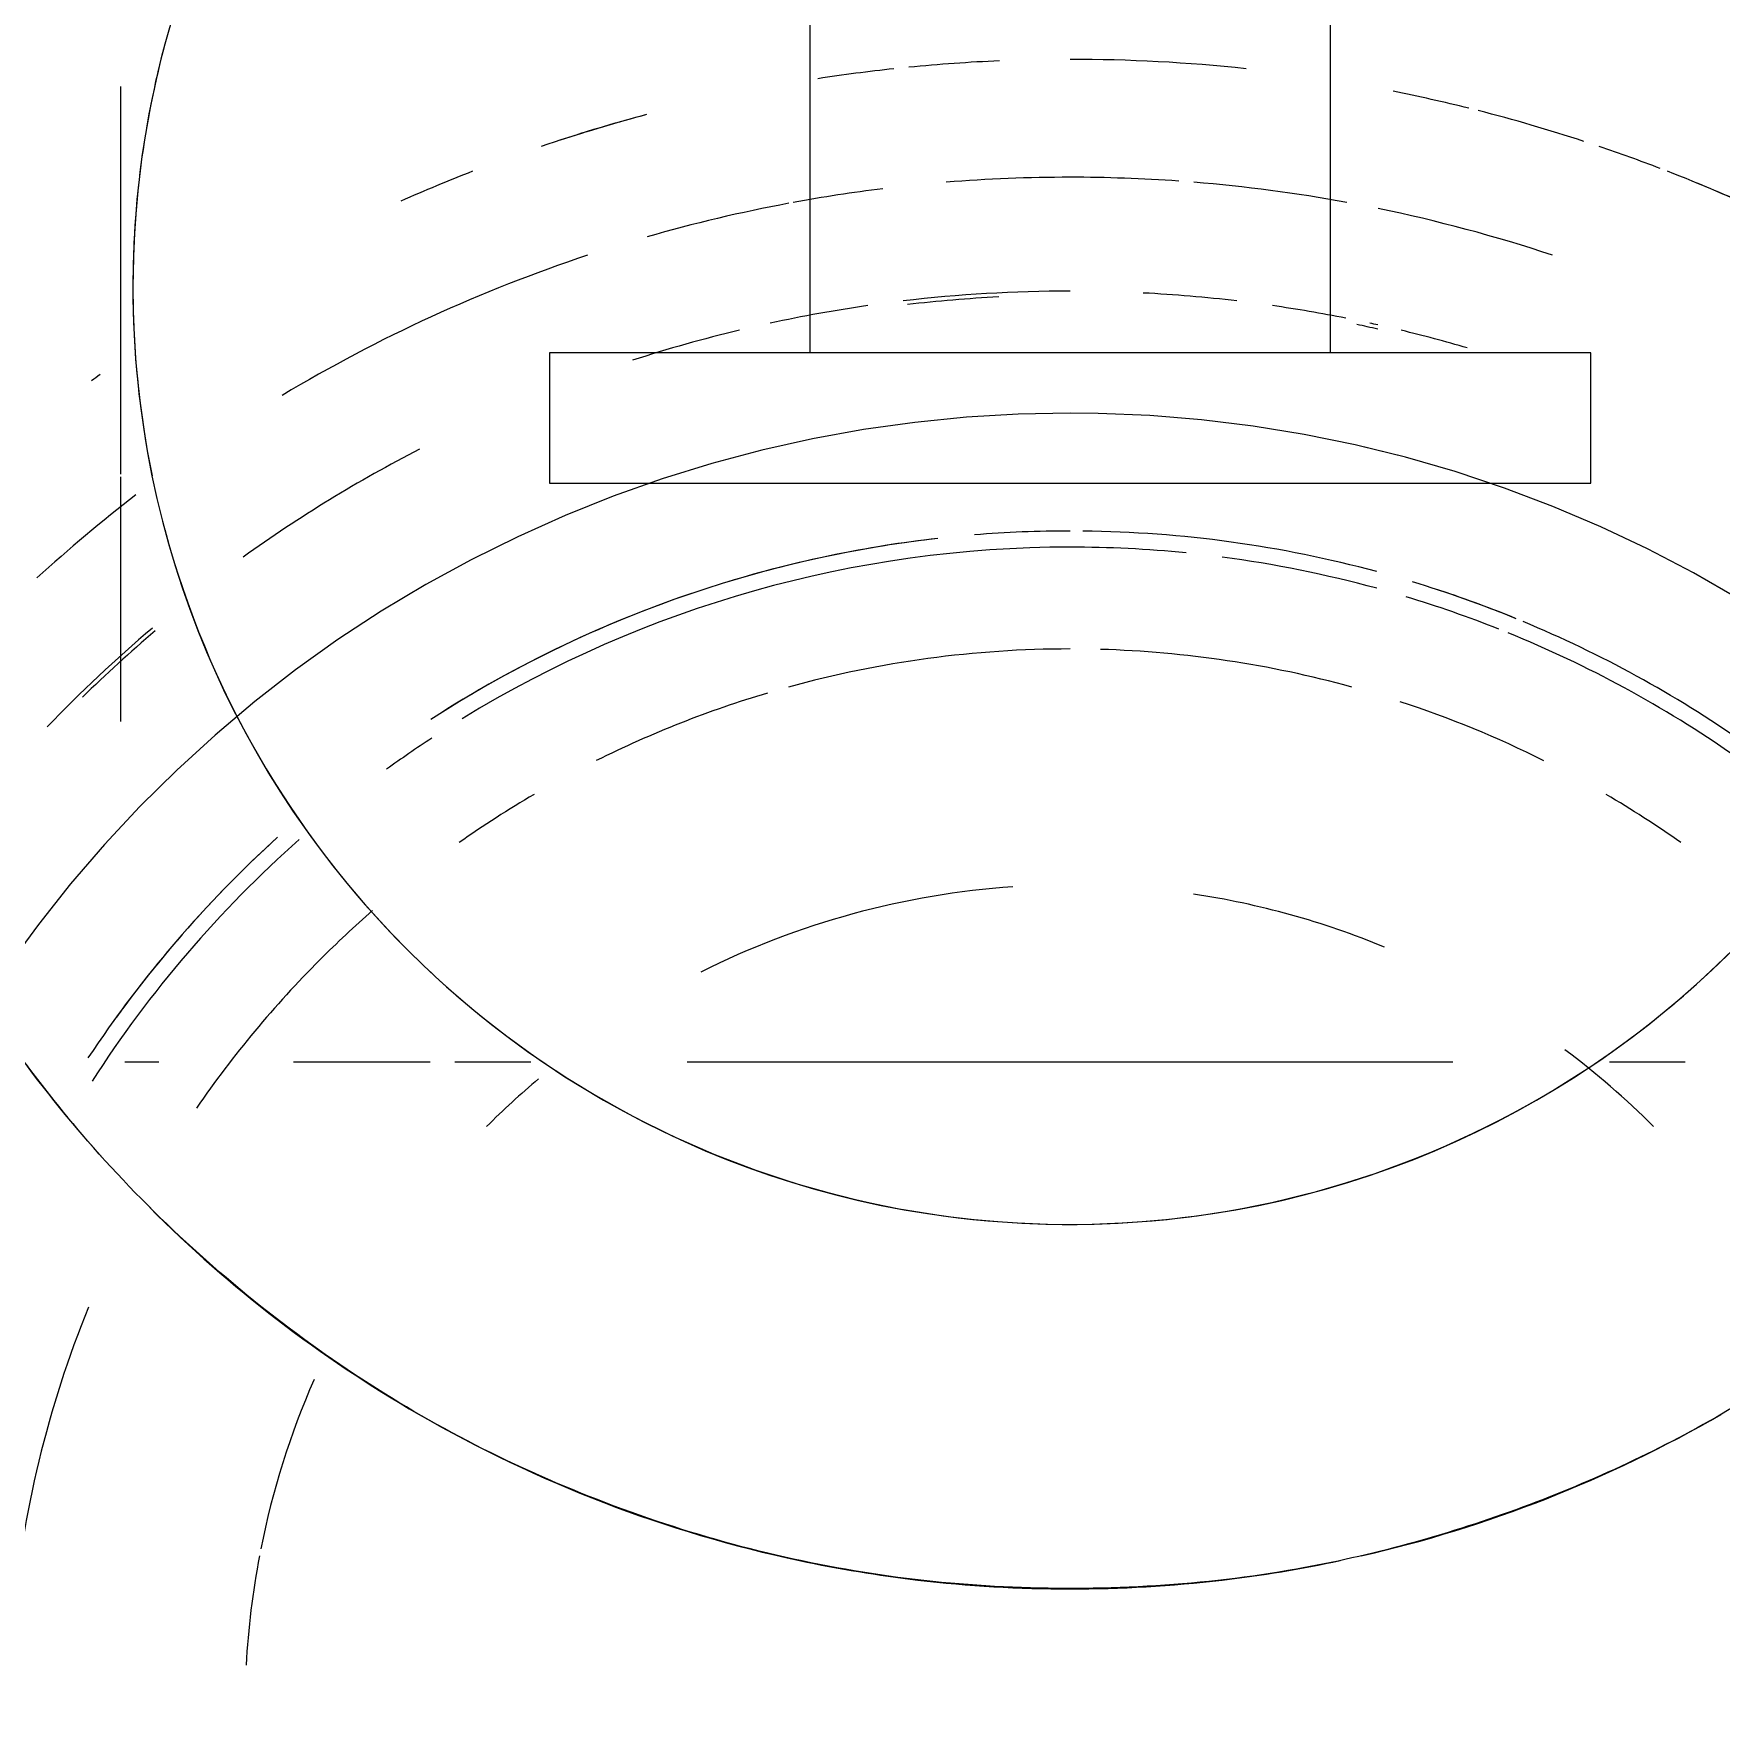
# Model space of a CAD drawing. Header units: millimetres. Extents: x -4000 to 187956, y -58990 to 162485.
# Drawn here: x 157094.24 to 157126.65, y 1748.64 to 1780.69 of the extents above; entities that cross this region are included whole.
import ezdxf

# ---------------------------------------------------------------- set-up
doc = ezdxf.new("R2010")
doc.units = ezdxf.units.MM
doc.layers.add('A-FLOR-PATT', color=8, linetype='Continuous', lineweight=13)
doc.layers.add('P-SANR-FIXT', color=6, linetype='Continuous', lineweight=9)

# ---------------------------------------------------------------- blocks, each defined once
blk = doc.blocks.new('C307 - C307-V816-0_000')
at = {"layer": 'P-SANR-FIXT', "color": 50}
for p, q in [((-11.816, 137.555), (-10.359, 137.555)), ((-11.816, 137.555), (-10.359, 137.555)), ((-7.353, 137.555), (0, 137.555)), ((-6.075, 137.555), (-3.903, 137.555)), ((-3.558, 137.555), (0, 137.555)), ((0, 137.555), (3.558, 137.555)), ((0, 137.555), (7.353, 137.555)), ((3.903, 137.555), (6.98, 137.555)), ((10.359, 137.555), (11.816, 137.555)), ((10.359, 137.555), (11.816, 137.555)), ((12.291, 137.555), (14.914, 137.555)), ((12.291, 137.555), (14.914, 137.555)), ((17.5, 137.555), (18.153, 137.555)), ((19.815, 134.912), (20.403, 135.716)), ((19.815, 134.912), (20.403, 135.716)), ((15.661, 130.634), (16.422, 131.276)), ((18.24, 127.727), (18.24, 131.017)), ((14.874, 130.023), (15.661, 130.634)), ((14.063, 129.444), (14.874, 130.023)), ((14.063, 129.444), (14.874, 130.023)), ((13.23, 128.899), (14.063, 129.444)), ((13.23, 128.899), (14.063, 129.444)), ((12.375, 128.386), (13.23, 128.899)), ((-12.839, 128.659), (-11.975, 128.162)), ((-12.839, 128.659), (-11.975, 128.162)), ((11.501, 127.909), (12.375, 128.386)), ((-11.975, 128.162), (-11.092, 127.701)), ((-11.975, 128.162), (-11.092, 127.701)), ((-11.092, 127.701), (-10.192, 127.275)), ((-11.092, 127.701), (-10.192, 127.275)), ((10.608, 127.467), (11.501, 127.909)), ((10.608, 127.467), (11.501, 127.909)), ((18.24, 126.317), (18.24, 127.727)), ((9.699, 127.06), (10.608, 127.467)), ((9.699, 127.06), (10.608, 127.467)), ((-8.343, 126.533), (-7.398, 126.218)), ((-7.398, 126.218), (-6.441, 125.942)), ((6.883, 126.064), (7.834, 126.359)), ((6.883, 126.064), (7.834, 126.359)), ((18.24, 118.822), (18.24, 126.264)), ((-6.441, 125.942), (-5.576, 125.728)), ((4.948, 125.591), (5.92, 125.808)), ((4.948, 125.591), (5.92, 125.808)), ((5.92, 125.808), (6.883, 126.064)), ((5.92, 125.808), (6.883, 126.064)), ((-5.576, 125.728), (-5.474, 125.703)), ((-5.474, 125.703), (-4.498, 125.504)), ((-4.498, 125.504), (-3.515, 125.344)), ((-4.498, 125.504), (-3.515, 125.344)), ((3.968, 125.412), (4.948, 125.591)), ((-3.515, 125.344), (-2.526, 125.223)), ((-2.526, 125.223), (-1.533, 125.142)), ((-1.533, 125.142), (-0.538, 125.1)), ((-1.533, 125.142), (-0.538, 125.1)), ((0, 125.094), (0.996, 125.114)), ((0, 125.094), (0.996, 125.114)), ((0.996, 125.114), (1.99, 125.174)), ((1.99, 125.174), (2.982, 125.273)), ((2.982, 125.273), (3.968, 125.412)), ((-0.538, 125.1), (0, 125.094)), ((-0.538, 125.1), (0, 125.094))]:
    blk.add_line(p, q, dxfattribs=at)
at = {"layer": 'P-SANR-FIXT', "color": 250}
for p, q in [((-10, 126.437), (-10, 123.937)), ((0, 126.437), (-10, 126.437)), ((10, 126.437), (0, 126.437)), ((10, 123.937), (10, 126.437)), ((-10, 123.937), (0, 123.937)), ((-5, 123.937), (-5, 116.937)), ((0, 123.937), (10, 123.937)), ((5, 116.937), (5, 123.937))]:
    blk.add_line(p, q, dxfattribs=at)
at = {"layer": 'P-SANR-FIXT', "color": 253}
for p, q in [((0, 126.437), (-8.66, 126.437)), ((8.66, 126.437), (0, 126.437)), ((-8.66, 123.937), (-6.243, 123.937)), ((-5, 123.937), (0, 123.937)), ((0, 123.937), (5, 123.937)), ((5.684, 123.937), (8.66, 123.937))]:
    blk.add_line(p, q, dxfattribs=at)
at = {"layer": 'P-SANR-FIXT', "color": 254}
for p, q in [((-5.684, 123.937), (0, 123.937)), ((-5, 123.937), (0, 123.937)), ((0, 123.937), (5, 123.937)), ((0, 123.937), (5.684, 123.937))]:
    blk.add_line(p, q, dxfattribs=at)
at = {"layer": 'P-SANR-FIXT', "color": 50, "flags": 128}
for points in [[(16.422, 131.276), (17.158, 131.947), (17.866, 132.648), (18.546, 133.376), (19.196, 134.131), (19.815, 134.912)], [(18.546, 133.376), (19.196, 134.131), (19.815, 134.912)], [(16.422, 131.276), (17.158, 131.947), (17.866, 132.648), (18.546, 133.376)], [(14.874, 130.023), (15.661, 130.634), (16.422, 131.276)], [(11.501, 127.909), (12.375, 128.386), (13.23, 128.899)], [(-10.192, 127.275), (-9.275, 126.886), (-8.343, 126.533)], [(-10.192, 127.275), (-9.275, 126.886), (-8.343, 126.533)], [(7.834, 126.359), (8.774, 126.691), (9.699, 127.06)], [(7.834, 126.359), (8.774, 126.691), (9.699, 127.06)], [(-8.343, 126.533), (-7.398, 126.218), (-6.441, 125.942), (-5.474, 125.703), (-4.498, 125.504)], [(2.982, 125.273), (3.968, 125.412), (4.948, 125.591)], [(-3.515, 125.344), (-2.526, 125.223), (-1.533, 125.142)], [(0.996, 125.114), (1.99, 125.174), (2.982, 125.273)]]:
    blk.add_lwpolyline(points, dxfattribs=at)
at = {"layer": 'P-SANR-FIXT', "color": 50}
for radius, start, end in [(15.849, 349.2116, 356.8719), (15.849, 349.2116, 356.8719), (20.377, 337.6752, 355.1677), (15.849, 336.3786, 348.7322), (15.849, 336.3786, 348.7322), (15.849, 225, 233.1497), (15.849, 225, 233.1497), (15.849, 310.109, 315), (15.849, 310.109, 315), (20.377, 315, 325.4276), (22.332, 311.5262, 327.2598), (22.642, 312.2463, 326.4179), (22.642, 312.2463, 324), (22.642, 312.2463, 324), (15.849, 273.966, 296.573), (15.849, 273.966, 296.573), (20.377, 311.1, 315), (15.849, 247.6118, 261.4001), (15.849, 247.6118, 261.4001), (20.377, 234.8437, 239.6583), (20.377, 300.3417, 305.1563), (22.332, 303.2995, 306), (22.332, 235.1633, 247.866), (20.377, 243.476, 251.8669), (20.377, 286.564, 296.5224), (22.642, 235.1644, 247.4024), (22.642, 235.1644, 247.4024), (22.642, 235.1644, 247.4024), (22.332, 270, 301.513), (22.642, 276.4389, 302.8446), (22.642, 288, 302.8446), (22.642, 288, 302.8446), (27.248, 310.3077, 316.1401), (20.377, 254.6075, 268.3627), (20.377, 270, 285.3925), (27.17, 310.2973, 314.2785), (22.642, 247.7625, 253.1173), (22.642, 247.7625, 252), (22.642, 247.7625, 252), (22.332, 248.3582, 253.2056), (22.332, 254.7086, 262.4779), (22.642, 254.9175, 269.3813), (22.642, 254.9175, 269.3813), (22.642, 254.9175, 269.3813), (22.642, 276.4389, 286.8827), (22.642, 276.4389, 286.8827), (29.434, 307.5574, 312.3882), (22.332, 264.2753, 270), (27.248, 297.2921, 305.6458), (22.642, 270, 274.6539), (22.642, 270, 274.6539), (22.642, 270, 274.6539), (29.434, 288.3532, 300.9369), (31.698, 306, 306.3625), (31.698, 306, 306.3625), (27.248, 253.74, 256.5008), (27.248, 283.4723, 287.9599), (27.248, 257.4673, 257.8026), (27.17, 257.4313, 258.3092), (27.248, 258.7895, 261.8022), (27.248, 278.1978, 282.1974), (27.248, 263.2483, 267.043), (27.248, 270, 276.7517), (27.17, 272.8921, 276.6036), (29.434, 251.6468, 258.3981), (29.434, 280.5794, 286.0239), (31.698, 245.0797, 248.777), (31.698, 245.0797, 247.6635), (29.434, 259.5959, 265.3667), (29.434, 277.0238, 280.4041), (31.698, 291.223, 293.9243), (31.698, 291.223, 293.9243), (29.434, 265.9334, 270), (29.434, 270, 274.6333), (31.698, 249.0471, 251.2967), (31.698, 249.0471, 251.2967), (31.698, 284.87, 288.6902), (31.698, 251.8571, 255.6857), (31.698, 251.8571, 255.6857), (31.698, 284.87, 288), (31.698, 256.0128, 258.7124), (31.698, 256.0128, 258.7124), (31.698, 276.1258, 278.787), (31.698, 276.1258, 278.787), (31.698, 263.8742, 270), (31.698, 263.8742, 270), (31.698, 272.4528, 275.6116), (31.698, 272.4528, 275.6116)]:
    blk.add_arc((0, 150), radius, start, end, dxfattribs=at)
at = {"layer": 'P-SANR-FIXT', "color": 250}
for radius, start, end in [(25, 96.7072, 101.983), (25, 78.0068, 83.2797), (18, 0, 180), (25, 36.6761, 41.9768), (18, 180, 236.1401), (18, 303.8599, 360)]:
    blk.add_arc((0, 122.671), radius, start, end, dxfattribs=at)
at = {"layer": 'P-SANR-FIXT', "color": 253}
for radius, start, end in [(25, 83.2797, 96.7072), (25, 102.9256, 120), (25, 60, 78.0068), (25, 45, 59.9574), (18, 47.3581, 165), (18, 15, 45)]:
    blk.add_arc((0, 122.671), radius, start, end, dxfattribs=at)
at = {"layer": 'P-SANR-FIXT', "color": 254}
for start, end in [(45, 47.3581), (0, 11.6284), (345, 0)]:
    blk.add_arc((0, 122.671), 18, start, end, dxfattribs=at)
at = {"layer": 'P-SANR-FIXT', "color": 250}
blk.add_open_spline([(-25, 122.671), (-24.982, 124.186), (-24.709, 127.134), (-23.619, 131.258), (-21.738, 135.245), (-19.247, 138.834), (-16.146, 141.906), (-12.581, 144.43), (-8.605, 146.261), (-4.887, 147.281), (-1.666, 147.657), (2.049, 147.697), (6.482, 147.019), (10.842, 145.322), (13.902, 143.506), (16.105, 141.846), (18.119, 139.964), (20.433, 137.268), (23.822, 131.682), (24.954, 126.459), (25, 122.671)], degree=3, knots=[0, 0, 0, 0, 0.055556, 0.111111, 0.166667, 0.222222, 0.277778, 0.333333, 0.388889, 0.444444, 0.479167, 0.513889, 0.583333, 0.652778, 0.6875, 0.722222, 0.756944, 0.791667, 0.861111, 1, 1, 1, 1], dxfattribs=at)
blk.add_open_spline([(25, 122.671), (24.982, 121.156), (24.708, 118.208), (23.619, 114.085), (21.742, 110.102), (20.084, 107.713), (19.152, 106.603)], degree=3, dxfattribs=at)
blk = doc.blocks.new('C307 - C307-V851-0_000')
at = {"layer": 'P-SANR-FIXT', "color": 50}
for p, q in [((-11.816, 137.555), (-10.359, 137.555)), ((-11.816, 137.555), (-10.359, 137.555)), ((-7.353, 137.555), (0, 137.555)), ((-6.075, 137.555), (-3.903, 137.555)), ((-3.558, 137.555), (0, 137.555)), ((0, 137.555), (3.558, 137.555)), ((0, 137.555), (7.353, 137.555)), ((3.903, 137.555), (6.98, 137.555)), ((10.359, 137.555), (11.816, 137.555)), ((10.359, 137.555), (11.816, 137.555)), ((12.291, 137.555), (12.897, 137.555)), ((12.291, 137.555), (12.897, 137.555)), ((12.897, 137.555), (14.914, 137.555)), ((12.897, 137.555), (14.914, 137.555)), ((17.5, 137.555), (18.153, 137.555)), ((19.815, 134.912), (20.403, 135.716)), ((19.815, 134.912), (20.403, 135.716)), ((19.196, 134.131), (19.815, 134.912)), ((19.196, 134.131), (19.815, 134.912)), ((18.546, 133.376), (19.196, 134.131)), ((18.546, 133.376), (19.196, 134.131)), ((17.866, 132.648), (18.546, 133.376)), ((17.866, 132.648), (18.546, 133.376)), ((17.158, 131.947), (17.866, 132.648)), ((17.158, 131.947), (17.866, 132.648)), ((16.422, 131.276), (17.158, 131.947)), ((16.422, 131.276), (17.158, 131.947)), ((15.661, 130.634), (16.422, 131.276)), ((15.661, 130.634), (16.422, 131.276)), ((18.24, 127.727), (18.24, 131.017)), ((14.874, 130.023), (15.661, 130.634)), ((14.874, 130.023), (15.661, 130.634)), ((14.063, 129.444), (14.874, 130.023)), ((14.063, 129.444), (14.874, 130.023)), ((13.23, 128.899), (14.063, 129.444)), ((13.23, 128.899), (14.063, 129.444)), ((12.375, 128.386), (13.23, 128.899)), ((12.375, 128.386), (13.23, 128.899)), ((-12.839, 128.659), (-11.975, 128.162)), ((-12.839, 128.659), (-11.975, 128.162)), ((11.501, 127.909), (12.375, 128.386)), ((11.501, 127.909), (12.375, 128.386)), ((-11.975, 128.162), (-11.092, 127.701)), ((-11.975, 128.162), (-11.092, 127.701)), ((-11.092, 127.701), (-10.192, 127.275)), ((-11.092, 127.701), (-10.192, 127.275)), ((10.608, 127.467), (11.501, 127.909)), ((10.608, 127.467), (11.501, 127.909)), ((18.24, 126.317), (18.24, 127.727)), ((9.699, 127.06), (10.608, 127.467)), ((9.699, 127.06), (10.608, 127.467)), ((-10.192, 127.275), (-9.275, 126.886)), ((-10.192, 127.275), (-9.275, 126.886)), ((8.774, 126.691), (9.699, 127.06)), ((8.774, 126.691), (9.699, 127.06)), ((-9.275, 126.886), (-8.343, 126.533)), ((-9.275, 126.886), (-8.343, 126.533)), ((-8.343, 126.533), (-7.398, 126.218)), ((-8.343, 126.533), (-7.398, 126.218)), ((7.834, 126.359), (8.774, 126.691)), ((7.834, 126.359), (8.774, 126.691)), ((-7.398, 126.218), (-6.441, 125.942)), ((-7.398, 126.218), (-6.441, 125.942)), ((6.883, 126.064), (7.834, 126.359)), ((18.24, 118.822), (18.24, 126.264)), ((-6.441, 125.942), (-5.474, 125.703)), ((-6.441, 125.942), (-5.576, 125.728)), ((4.948, 125.591), (5.92, 125.808)), ((5.92, 125.808), (6.883, 126.064)), ((-5.576, 125.728), (-5.474, 125.703)), ((-5.474, 125.703), (-4.498, 125.504)), ((-5.474, 125.703), (-4.498, 125.504)), ((-4.498, 125.504), (-3.515, 125.344)), ((-4.498, 125.504), (-3.515, 125.344)), ((3.968, 125.412), (4.948, 125.591)), ((3.968, 125.412), (4.948, 125.591)), ((-3.515, 125.344), (-2.526, 125.223)), ((-3.515, 125.344), (-2.526, 125.223)), ((-2.526, 125.223), (-1.533, 125.142)), ((-2.526, 125.223), (-1.533, 125.142)), ((-1.533, 125.142), (-0.538, 125.1)), ((-1.533, 125.142), (-0.538, 125.1)), ((0, 125.094), (0.996, 125.114)), ((0, 125.094), (0.996, 125.114)), ((0.996, 125.114), (1.99, 125.174)), ((0.996, 125.114), (1.99, 125.174)), ((1.99, 125.174), (2.982, 125.273)), ((1.99, 125.174), (2.982, 125.273)), ((2.982, 125.273), (3.968, 125.412)), ((2.982, 125.273), (3.968, 125.412)), ((-0.538, 125.1), (0, 125.094)), ((-0.538, 125.1), (0, 125.094))]:
    blk.add_line(p, q, dxfattribs=at)
at = {"layer": 'P-SANR-FIXT', "color": 250}
for p, q in [((-10, 126.437), (-10, 123.937)), ((0, 126.437), (-10, 126.437)), ((10, 126.437), (0, 126.437)), ((10, 123.937), (10, 126.437)), ((-10, 123.937), (0, 123.937)), ((-5, 123.937), (-5, 116.937)), ((0, 123.937), (10, 123.937)), ((5, 116.937), (5, 123.937))]:
    blk.add_line(p, q, dxfattribs=at)
at = {"layer": 'P-SANR-FIXT', "color": 253}
for p, q in [((0, 126.437), (-8.66, 126.437)), ((8.66, 126.437), (0, 126.437)), ((-8.66, 123.937), (-6.243, 123.937)), ((-5, 123.937), (0, 123.937)), ((0, 123.937), (5, 123.937)), ((5.684, 123.937), (8.66, 123.937))]:
    blk.add_line(p, q, dxfattribs=at)
at = {"layer": 'P-SANR-FIXT', "color": 254}
for p, q in [((-5.684, 123.937), (0, 123.937)), ((-5, 123.937), (0, 123.937)), ((0, 123.937), (5, 123.937)), ((0, 123.937), (5.684, 123.937))]:
    blk.add_line(p, q, dxfattribs=at)
at = {"layer": 'P-SANR-FIXT', "color": 50, "flags": 128}
blk.add_lwpolyline([(4.948, 125.591), (5.92, 125.808), (6.883, 126.064), (7.834, 126.359)], dxfattribs=at)
at = {"layer": 'P-SANR-FIXT', "color": 50}
for radius, start, end in [(15.849, 349.2116, 356.8719), (15.849, 349.2116, 356.8719), (20.377, 337.6752, 355.1677), (15.849, 336.3786, 348.7322), (15.849, 336.3786, 348.7322), (15.849, 225, 233.1497), (15.849, 225, 233.1497), (15.849, 310.109, 315), (15.849, 310.109, 315), (20.377, 315, 325.4276), (22.332, 311.5262, 327.2598), (22.642, 312.2463, 326.4179), (22.642, 312.2463, 324), (22.642, 312.2463, 324), (15.849, 273.966, 296.573), (15.849, 273.966, 296.573), (20.377, 311.1, 315), (15.849, 247.6118, 261.4001), (15.849, 247.6118, 261.4001), (20.377, 234.8437, 239.6583), (20.377, 300.3417, 305.1563), (22.332, 303.2995, 306), (22.332, 235.1633, 247.866), (20.377, 243.476, 251.8669), (20.377, 286.564, 296.5224), (22.642, 235.1644, 247.4024), (22.642, 235.1644, 247.4024), (22.642, 235.1644, 247.4024), (22.332, 270, 301.513), (22.642, 276.4389, 302.8446), (22.642, 288, 302.8446), (22.642, 288, 302.8446), (27.248, 310.3077, 316.1401), (20.377, 254.6075, 268.3627), (20.377, 270, 285.3925), (27.17, 310.2973, 314.2785), (22.642, 247.7625, 253.1173), (22.642, 247.7625, 252), (22.642, 247.7625, 252), (22.332, 248.3582, 253.2056), (22.332, 254.7086, 262.4779), (22.642, 254.9175, 269.3813), (22.642, 254.9175, 269.3813), (22.642, 254.9175, 269.3813), (22.642, 276.4389, 286.8827), (22.642, 276.4389, 286.8827), (29.434, 307.5574, 312.3882), (22.332, 264.2753, 270), (27.248, 297.2921, 305.6458), (22.642, 270, 274.6539), (22.642, 270, 274.6539), (22.642, 270, 274.6539), (29.434, 288.3532, 300.9369), (31.698, 306, 306.3625), (31.698, 306, 306.3625), (27.248, 253.74, 256.5008), (27.248, 283.4723, 287.9599), (27.248, 257.4673, 257.8026), (27.17, 257.4313, 258.3092), (27.248, 258.7895, 261.8022), (27.248, 278.1978, 282.1974), (27.248, 263.2483, 267.043), (27.248, 270, 276.7517), (27.17, 272.8921, 276.6036), (29.434, 251.6468, 258.3981), (29.434, 280.5794, 286.0239), (31.698, 245.0797, 248.777), (31.698, 245.0797, 247.6635), (29.434, 259.5959, 265.3667), (29.434, 277.0238, 280.4041), (31.698, 291.223, 293.9243), (31.698, 291.223, 293.9243), (29.434, 265.9334, 270), (29.434, 270, 274.6333), (31.698, 249.0471, 251.2967), (31.698, 249.0471, 251.2967), (31.698, 284.87, 288.6902), (31.698, 251.8571, 255.6857), (31.698, 251.8571, 255.6857), (31.698, 284.87, 288), (31.698, 256.0128, 258.7124), (31.698, 256.0128, 258.7124), (31.698, 276.1258, 278.787), (31.698, 276.1258, 278.787), (31.698, 263.8742, 270), (31.698, 263.8742, 270), (31.698, 272.4528, 275.6116), (31.698, 272.4528, 275.6116)]:
    blk.add_arc((0, 150), radius, start, end, dxfattribs=at)
at = {"layer": 'P-SANR-FIXT', "color": 250}
for radius, start, end in [(25, 96.7072, 101.983), (25, 78.0068, 83.2797), (18, 0, 180), (25, 36.6761, 41.9768), (18, 180, 236.1401), (18, 303.8599, 360)]:
    blk.add_arc((0, 122.671), radius, start, end, dxfattribs=at)
at = {"layer": 'P-SANR-FIXT', "color": 253}
for radius, start, end in [(25, 83.2797, 96.7072), (25, 102.9256, 120), (25, 60, 78.0068), (25, 45, 59.9574), (18, 47.3581, 165), (18, 15, 45)]:
    blk.add_arc((0, 122.671), radius, start, end, dxfattribs=at)
at = {"layer": 'P-SANR-FIXT', "color": 254}
for start, end in [(45, 47.3581), (0, 11.6284), (345, 0)]:
    blk.add_arc((0, 122.671), 18, start, end, dxfattribs=at)
at = {"layer": 'P-SANR-FIXT', "color": 250}
blk.add_open_spline([(-25, 122.671), (-24.982, 124.186), (-24.709, 127.134), (-23.619, 131.258), (-21.738, 135.245), (-19.247, 138.834), (-16.146, 141.906), (-12.581, 144.43), (-8.605, 146.261), (-4.887, 147.281), (-1.666, 147.657), (2.049, 147.697), (6.482, 147.019), (10.842, 145.322), (13.902, 143.506), (16.105, 141.846), (18.119, 139.964), (20.433, 137.268), (23.822, 131.682), (24.954, 126.459), (25, 122.671)], degree=3, knots=[0, 0, 0, 0, 0.055556, 0.111111, 0.166667, 0.222222, 0.277778, 0.333333, 0.388889, 0.444444, 0.479167, 0.513889, 0.583333, 0.652778, 0.6875, 0.722222, 0.756944, 0.791667, 0.861111, 1, 1, 1, 1], dxfattribs=at)
blk.add_open_spline([(25, 122.671), (24.982, 121.156), (24.708, 118.208), (23.619, 114.085), (21.742, 110.102), (20.084, 107.713), (19.152, 106.603)], degree=3, dxfattribs=at)
blk = doc.blocks.new('CMF2_NHAXUONG_A_rvt-1-0_000')
at = {"layer": 'A-FLOR-PATT', "lineweight": 9}
h = blk.add_hatch(dxfattribs=at)
h.set_pattern_fill('FP_25', color=252, style=0, pattern_type=2)
h.set_pattern_definition([(89.998, (160159.3, 137898.8), (-600, 0.021), []), (179.998, (160159.3, 137898.8), (-0.021, -600), [])])
h.paths.add_polyline_path([(154749.885, 498.905), (160009.361, 498.905), (160009.253, 1898.495), (156700.319, 1898.502), (156700.429, 1498.542), (156600.36, 1498.542), (156600.355, 2298.535), (158059.007, 2298.535), (158058.95, 5748.613), (156099.885, 5748.433), (156099.885, 4399.903), (155999.885, 4399.903), (155999.885, 5748.487), (154749.885, 5748.543), (154749.885, 751.936)])
h.paths.add_polyline_path([(160209.304, 1748.67), (165509.359, 1749.398), (165509.051, 3698.263), (162659.146, 3698.263), (162659.146, 3548.445), (162459.146, 3548.445), (162459.145, 4948.703), (161059.263, 4948.825), (161059.26, 4898.283), (160209.362, 4898.913), (160209.254, 3698.445), (160859.147, 3698.445), (160859.147, 3498.445), (160209.147, 3498.445), (160209.289, 1919.983)])
h.paths.add_polyline_path([(158997.487, 2198.535), (159409.364, 2198.535), (159409.364, 3498.619), (158258.791, 3498.619), (158258.791, 2198.535), (158714.043, 2198.535)])
h.paths.add_polyline_path([(159280.912, 3698.445), (160009.147, 3698.445), (160009.147, 4898.728), (159959.048, 4898.641), (159959.853, 5848.631), (158258.554, 5848.622), (158258.554, 3698.445)])
h.paths.add_polyline_path([(83409.046, 5348.514), (85559.046, 5348.514), (85559.046, 6948.514), (83409.046, 6948.514), (83409.046, 5424.086)])
h.paths.add_polyline_path([(83209.258, 5348.602), (83209.258, 10108.828), (82009.258, 10108.828), (82009.258, 8808.828), (80984.258, 8808.828), (80984.046, 7248.514), (82234.046, 7248.514), (82234.046, 5348.602)])
h.paths.add_polyline_path([(80485.393, 6361.014), (80784.258, 6361.014), (80784.258, 8808.828), (79759.258, 8808.828), (79759.258, 10108.828), (78559.258, 10108.828), (78559.258, 6361.014), (79918.524, 6361.014)])
h.paths.add_polyline_path([(79959.258, 9008.828), (81809.258, 9008.828), (81809.258, 10208.828), (79959.258, 10208.828), (79959.258, 10096.236)])
h.paths.add_polyline_path([(5374.563, 15998.65), (5859.046, 15998.65), (5859.046, 18498.577), (509.048, 18498.577), (509.048, 17048.643), (4299.776, 17048.643), (4299.776, 15998.65), (5091.129, 15998.65)])
h.paths.add_polyline_path([(4409.041, 18698.577), (5959.046, 18698.577), (5959.046, 20998.578), (4409.041, 20998.578), (4409.041, 19440.536)])
h.paths.add_polyline_path([(509.048, 21198.577), (5859.046, 21198.578), (5859.046, 24898.283), (3969.26, 24898.283), (3969.26, 22848.578), (4609.26, 22848.578), (4609.26, 22743.94), (3769.26, 22743.94), (3769.26, 24698.746), (509.048, 24698.746), (509.048, 22798.578), (2129.26, 22798.578), (2129.26, 23198.57), (2229.26, 23198.57), (2229.26, 22398.578), (509.048, 22398.578), (509.048, 21776.61)])
h.paths.add_polyline_path([(4249.784, 73948.537), (5800.212, 73948.647), (5800.212, 76398.641), (4359.046, 76398.641), (4359.046, 76098.597), (509.26, 76098.685), (509.26, 73998.606), (4159.048, 73998.606), (4159.048, 74648.65), (4249.784, 74648.65), (4249.784, 74338.296)])
h.paths.add_polyline_path([(161750.212, 73948.538), (161750.212, 74640.013), (161850.206, 74640.013), (161850.309, 73998.606), (165509.368, 73998.694), (165509.368, 76098.685), (161659.474, 76098.597), (161659.474, 76398.641), (160200, 76398.641), (160200, 73948.649), (161548.409, 73948.552)])
h.paths.add_polyline_path([(161548.409, 76598.641), (161659.046, 76598.641), (161659.046, 78298.641), (160209.046, 78298.641), (160209.046, 76598.641)])
h.paths.add_polyline_path([(5091.129, 76598.641), (5809.477, 76598.641), (5809.477, 78298.641), (4359.477, 78298.641), (4359.477, 76598.641)])
h.paths.add_polyline_path([(160199.739, 78498.639), (161659.315, 78498.663), (161659.633, 78798.619), (165509.581, 78798.685), (165509.051, 80348.641), (161859.474, 80348.641), (161859.474, 80048.65), (161750, 80048.65), (161750, 80948.673), (160200.166, 80948.253), (160200.032, 80178.483)])
h.paths.add_polyline_path([(5709.477, 78498.641), (5709.477, 80948.283), (4249.997, 80948.283), (4249.997, 80299.284), (4149.786, 80299.284), (4149.786, 80348.641), (509.26, 80348.641), (508.939, 78798.685), (4159.156, 78798.597), (4159.477, 78498.641), (5091.129, 78498.641)])
h.paths.add_polyline_path([(86109.472, 132101.223), (86109.472, 133323.816), (84609.472, 133323.816), (84609.472, 132101.223)])
h.paths.add_polyline_path([(83259.472, 132200.855), (84409.472, 132200.855), (84409.472, 133523.816), (85259.472, 133523.816), (85259.26, 134848.409), (83259.472, 134848.409), (83259.472, 132740.168)])
h.paths.add_polyline_path([(87459.258, 132201.223), (87459.258, 134848.593), (85459.472, 134848.226), (85459.472, 133523.816), (86309.472, 133526.053), (86309.472, 132201.223), (86721.014, 132201.223)])
h.paths.add_polyline_path([(11209.154, 135098.741), (11209.049, 140698.728), (6109.258, 140698.728), (6109.258, 139698.738), (6059.047, 139698.738), (6059.045, 139098.68), (9550.261, 139098.701), (9550.258, 139498.686), (9650.258, 139498.686), (9650.263, 138698.694), (7959.614, 138698.694), (7959.613, 135098.747), (9859.048, 135098.754), (9859.048, 137148.744), (9259.048, 137148.744), (9259.048, 137348.744), (10059.048, 137348.744), (10059.048, 135098.753), (10759.871, 135098.746)])
h.paths.add_polyline_path([(156349.859, 135098.753), (156349.859, 136499.688), (156449.859, 136499.688), (156449.859, 135098.767), (158059.118, 135098.85), (158059.118, 138698.694), (156349.853, 138698.694), (156349.857, 139498.686), (156449.858, 139498.686), (156449.854, 139098.701), (159959.683, 139098.68), (159959.683, 140698.816), (154809.154, 140698.637), (154808.945, 135098.753)])
h.paths.add_polyline_path([(162549.789, 135998.603), (162549.79, 137398.747), (162659.049, 137398.747), (162659.049, 137248.798), (165509.378, 137248.816), (165509.632, 139448.496), (160159.474, 139448.496), (160159.474, 137398.747), (160750.212, 137398.747), (160750.212, 137298.747), (160149.79, 137298.747), (160149.79, 135998.826), (161548.409, 135998.696)])
h.paths.add_polyline_path([(3449.788, 135998.671), (5900.212, 135998.739), (5900.212, 137297.569), (5248.629, 137297.569), (5248.629, 137398.747), (5859.046, 137398.747), (5859.046, 139448.732), (509.359, 139448.732), (509.361, 137248.773), (3449.787, 137249.905), (3449.788, 136244.28)])
h.paths.add_polyline_path([(6059.046, 137398.747), (7159.62, 137398.747), (7159.62, 138698.694), (6059.046, 138698.694), (6059.046, 137412.318)])
h.paths.add_polyline_path([(158858.919, 137398.747), (159959.05, 137398.747), (159959.05, 138698.694), (158858.919, 138698.694), (158858.919, 137412.318)])
at = {"layer": 'P-SANR-FIXT', "color": 250, "lineweight": 9, "rotation": 180}
for name in ['C307 - C307-V816-0_000', 'C307 - C307-V851-0_000']:
    blk.add_blockref(name, (157114.145, 1898.501), dxfattribs=at)

msp = doc.modelspace()

# ---------------------------------------------------------------- block references
at = {"lineweight": 5}
msp.add_blockref('CMF2_NHAXUONG_A_rvt-1-0_000', (0, 0), dxfattribs=at)

doc.saveas('drawing.dxf')
